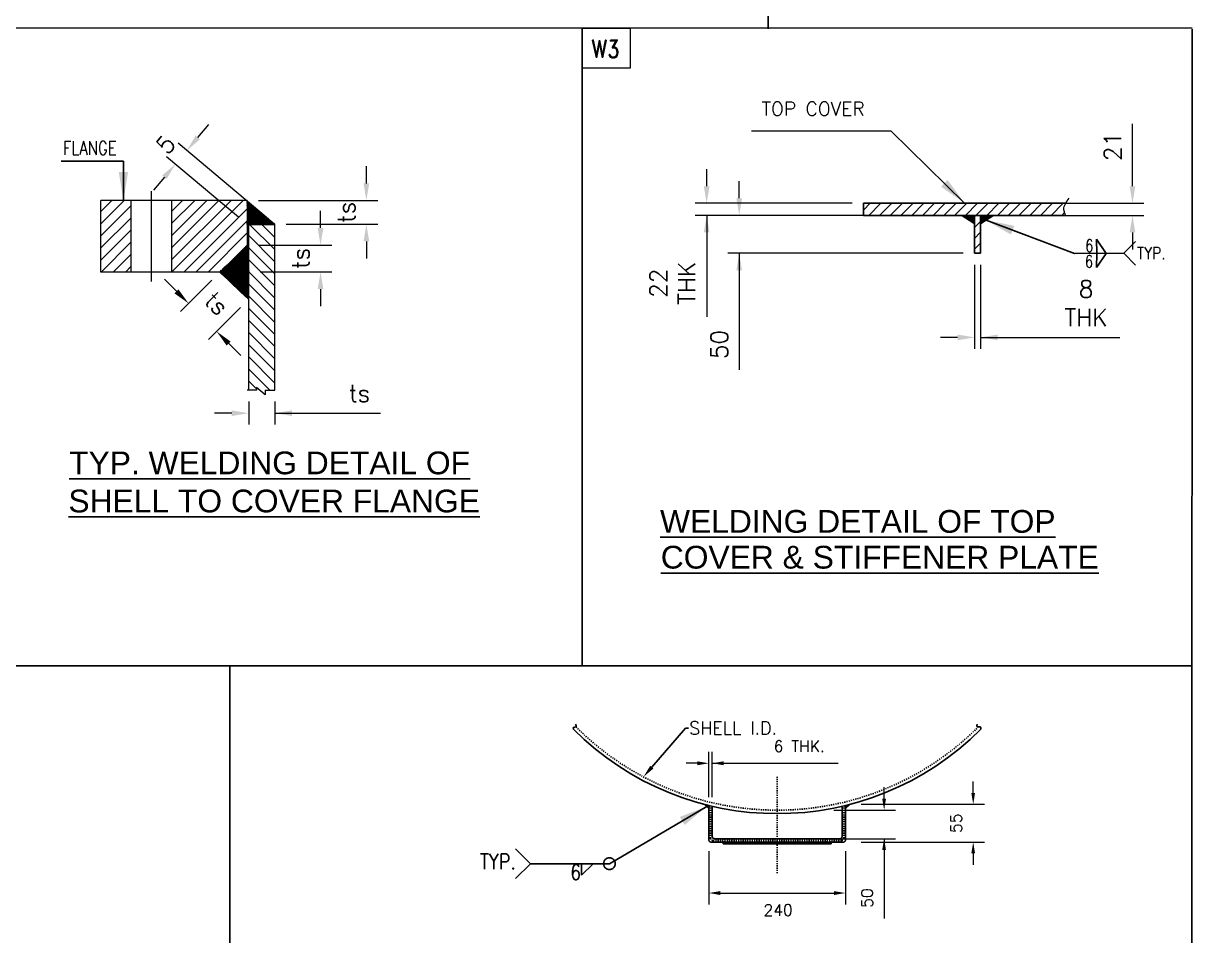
# Model space of a CAD drawing. Header units: inches. Extents: x 26960 to 35074, y -20333 to -19295.
# Drawn here: x 27310.4 to 27413.7, y -19690.4 to -19610.2 of the extents above; entities that cross this region are included whole.
import ezdxf
from ezdxf import colors
from ezdxf.entities.mleader import LeaderData, LeaderLine
from ezdxf.math import Vec2, Vec3

# ---------------------------------------------------------------- set-up
doc = ezdxf.new("R2010")
doc.units = ezdxf.units.IN
doc.header["$LTSCALE"] = 200
doc.header["$MEASUREMENT"] = 0
for name, pattern in [('CENTER', [2, 1.25, -0.25, 0.25, -0.25]), ('CENTER2', [1.125, 0.75, -0.125, 0.125, -0.125]), ('DASHED', [0.75, 0.5, -0.25])]:
    doc.linetypes.add(name, pattern=pattern)
for name, color, linetype, lineweight in [('AM_5', 3, 'Continuous', 15), ('B-OBJ', 7, 'Continuous', 13), ('EQUIPMENT', 4, 'Continuous', 13), ('HAT', 8, 'Continuous', 9), ('OBJECT', 7, 'Continuous', 18)]:
    doc.layers.add(name, color=color, linetype=linetype, lineweight=lineweight)
for name, color, linetype in [('CENTER', 1, 'CENTER'), ('DIM', 1, 'Continuous'), ('DIMENSION', 8, 'Continuous'), ('EQ', 7, 'Continuous'), ('EQPT', 6, 'Continuous'), ('hatch', 120, 'Continuous'), ('text', 3, 'Continuous')]:
    doc.layers.add(name, color=color, linetype=linetype)
doc.styles.add('ARIAL', font='arial.ttf')
doc.styles.add('ROMAND', font='romand.shx', dxfattribs={"width": 0.8})
doc.styles.add('ROMANS', font='romans.shx')
doc.styles.add('RS', font='ROMANS.shx', dxfattribs={"width": 0.8})
doc.styles.get("Standard").update_dxf_attribs({"font": 'romans.shx'})
doc.dimstyles.new('Scale-10', dxfattribs={"dimscale": 0, "dimtxt": 2.5, "dimasz": 2.5, "dimexe": 1, "dimexo": 1, "dimgap": 1, "dimtad": 1, "dimdec": 0, "dimlfac": 10, "dimzin": 13, "dimdsep": 46, "dimtxsty": 'ROMANS', "dimcen": 0, "dimclrd": 256, "dimclre": 256, "dimclrt": 40, "dimadec": 0, "dimazin": 0, "dimtfac": 1, "dimtdec": 0, "dimtofl": 0, "dimtmove": 0, "dimatfit": 3, "dimfxl": 1.25, "dimlwd": -1, "dimlwe": -1, "dimarcsym": 0})
doc.dimstyles.new('VEP-5', dxfattribs={"dimscale": 0, "dimtxt": 2.5, "dimasz": 2.5, "dimexe": 1, "dimexo": 1, "dimgap": 1, "dimtad": 1, "dimdec": 0, "dimlfac": 20, "dimzin": 9, "dimdsep": 46, "dimtxsty": 'ROMANS', "dimcen": 0, "dimclrd": 256, "dimclre": 256, "dimclrt": 40, "dimadec": 0, "dimazin": 0, "dimtfac": 1, "dimtdec": 0, "dimtofl": 0, "dimtmove": 0, "dimatfit": 3, "dimfxl": 1.25, "dimlwd": -1, "dimlwe": -1, "dimarcsym": 0})
doc.dimstyles.new('VEP-8', dxfattribs={"dimscale": 0, "dimtxt": 2.5, "dimasz": 2.5, "dimexe": 1, "dimexo": 1, "dimgap": 1, "dimtad": 1, "dimdec": 0, "dimlfac": 20, "dimzin": 12, "dimdsep": 46, "dimtxsty": 'ROMANS', "dimcen": 0, "dimclrd": 256, "dimclre": 256, "dimclrt": 40, "dimadec": 0, "dimazin": 3, "dimtfac": 1, "dimtdec": 0, "dimtofl": 0, "dimtmove": 0, "dimatfit": 3, "dimfxl": 1, "dimlwd": -1, "dimlwe": -1, "dimarcsym": 0})
pattern_1 = [(314.983000393, (0, -10.1004485), (0.0044207284251, 0.0044181059507), []), (44.983000393, (0, -10.1004485), (-0.0044181059507, 0.0044207284251), [])]
pattern_2 = [(225, (54771.0325, -39248.8058485), (0.0022097086912, -0.0022097086912), []), (315, (54771.0325, -39248.8058485), (0.0022097086912, 0.0022097086912), [])]

# ---------------------------------------------------------------- blocks, each defined once
blk = doc.blocks.new('*D101')
at = {"layer": 'AM_5', "transparency": 16777216}
for p, q in [((27330.15, -19643.45), (27330.15, -19645.48)), ((27332.45, -19643.46), (27332.45, -19645.48)), ((27328.65, -19644.48), (27327.15, -19644.48)), ((27332.45, -19644.48), (27341.73, -19644.48)), ((27333.95, -19644.48), (27335.45, -19644.48))]:
    blk.add_line(p, q, dxfattribs=at)
for points in [[(27328.65, -19644.73), (27328.65, -19644.23), (27330.15, -19644.48)], [(27333.95, -19644.23), (27333.95, -19644.73), (27332.45, -19644.48)]]:
    blk.add_solid(points, dxfattribs=at)
at = {"layer": 'Defpoints', "color": 0, "transparency": 16777216}
for p in [(27330.15, -19642.45), (27332.45, -19642.46), (27332.45, -19644.48)]:
    blk.add_point(p, dxfattribs=at)
at = {"layer": 'AM_5', "color": 40, "transparency": 16777216, "insert": (27339.87, -19642.73), "char_height": 1.5, "attachment_point": 5, "style": 'ROMANS'}
blk.add_mtext('ts', dxfattribs=at)
blk = doc.blocks.new('*D102')
at = {"layer": 'AM_5', "transparency": 16777216}
for p, q in [((27340.49, -19624.27), (27340.49, -19622.77)), ((27331.01, -19625.77), (27341.49, -19625.77)), ((27333.45, -19627.87), (27341.49, -19627.87)), ((27340.49, -19629.37), (27340.49, -19630.87))]:
    blk.add_line(p, q, dxfattribs=at)
for points in [[(27340.24, -19624.27), (27340.74, -19624.27), (27340.49, -19625.77)], [(27340.74, -19629.37), (27340.24, -19629.37), (27340.49, -19627.87)]]:
    blk.add_solid(points, dxfattribs=at)
at = {"layer": 'Defpoints', "color": 0, "transparency": 16777216}
for p in [(27330.01, -19625.77), (27332.45, -19627.87), (27340.49, -19627.87)]:
    blk.add_point(p, dxfattribs=at)
at = {"layer": 'AM_5', "color": 40, "transparency": 16777216, "insert": (27338.74, -19626.82), "char_height": 1.5, "attachment_point": 5, "rotation": 90, "style": 'ROMANS'}
blk.add_mtext('ts', dxfattribs=at)
blk = doc.blocks.new('*D103')
at = {"layer": 'AM_5', "transparency": 16777216}
for p, q in [((27336.46, -19628.19), (27336.46, -19626.69)), ((27331.01, -19629.69), (27337.46, -19629.69)), ((27331.15, -19632.06), (27337.46, -19632.06)), ((27336.46, -19633.56), (27336.46, -19635.06))]:
    blk.add_line(p, q, dxfattribs=at)
for points in [[(27336.21, -19628.19), (27336.71, -19628.19), (27336.46, -19629.69)], [(27336.71, -19633.56), (27336.21, -19633.56), (27336.46, -19632.06)]]:
    blk.add_solid(points, dxfattribs=at)
at = {"layer": 'Defpoints', "color": 0, "transparency": 16777216}
for p in [(27330.01, -19629.69), (27330.15, -19632.06), (27336.46, -19632.06)]:
    blk.add_point(p, dxfattribs=at)
at = {"layer": 'AM_5', "color": 40, "transparency": 16777216, "insert": (27334.71, -19630.87), "char_height": 1.5, "attachment_point": 5, "rotation": 90, "style": 'ROMANS'}
blk.add_mtext('ts', dxfattribs=at)
blk = doc.blocks.new('*D104')
at = {"layer": 'AM_5', "transparency": 16777216}
for p, q in [((27325.67, -19620.23), (27326.64, -19619.08)), ((27331.68, -19627.23), (27323.94, -19620.74)), ((27329.24, -19627.23), (27322.93, -19621.94)), ((27322.74, -19623.73), (27321.77, -19624.88))]:
    blk.add_line(p, q, dxfattribs=at)
for points in [[(27325.48, -19620.07), (27325.86, -19620.39), (27324.71, -19621.38)], [(27322.93, -19623.89), (27322.54, -19623.57), (27323.7, -19622.58)]]:
    blk.add_solid(points, dxfattribs=at)
at = {"layer": 'Defpoints', "color": 0, "transparency": 16777216}
for p in [(27323.7, -19622.58), (27330.01, -19627.87), (27332.45, -19627.87)]:
    blk.add_point(p, dxfattribs=at)
at = {"layer": 'AM_5', "color": 40, "transparency": 16777216, "insert": (27322.86, -19620.86), "char_height": 1.5, "attachment_point": 5, "rotation": 50, "style": 'ROMANS'}
blk.add_mtext('5', dxfattribs=at)
blk = doc.blocks.new('*D105')
at = {"layer": 'AM_5', "transparency": 16777216}
for p, q in [((27323.8, -19633.76), (27322.74, -19632.7)), ((27326.91, -19632.77), (27324.15, -19635.53)), ((27329.44, -19635.18), (27326.62, -19638)), ((27328.39, -19638.35), (27329.45, -19639.41))]:
    blk.add_line(p, q, dxfattribs=at)
for points in [[(27323.62, -19633.94), (27323.97, -19633.59), (27324.86, -19634.82)], [(27328.56, -19638.18), (27328.21, -19638.53), (27327.33, -19637.29)]]:
    blk.add_solid(points, dxfattribs=at)
at = {"layer": 'Defpoints', "color": 0, "transparency": 16777216}
for p in [(27327.62, -19632.06), (27330.15, -19634.47), (27327.33, -19637.29)]:
    blk.add_point(p, dxfattribs=at)
at = {"layer": 'AM_5', "color": 40, "transparency": 16777216, "insert": (27327.33, -19634.82), "char_height": 1.5, "attachment_point": 5, "rotation": 315, "style": 'ROMANS'}
blk.add_mtext('ts', dxfattribs=at)
blk = doc.blocks.new('*D106')
at = {"layer": 'AM_5', "transparency": 16777216}
for p, q in [((27370.4, -19624.52), (27370.4, -19623.02)), ((27383.18, -19626.02), (27369.4, -19626.02)), ((27383.18, -19627.08), (27369.4, -19627.08)), ((27370.4, -19627.08), (27370.4, -19636.01)), ((27370.4, -19628.58), (27370.4, -19630.08))]:
    blk.add_line(p, q, dxfattribs=at)
for points in [[(27370.15, -19624.52), (27370.65, -19624.52), (27370.4, -19626.02)], [(27370.65, -19628.58), (27370.15, -19628.58), (27370.4, -19627.08)]]:
    blk.add_solid(points, dxfattribs=at)
at = {"layer": 'Defpoints', "color": 0, "transparency": 16777216}
for p in [(27370.4, -19626.02), (27384.18, -19626.02), (27384.18, -19627.08)]:
    blk.add_point(p, dxfattribs=at)
at = {"layer": 'AM_5', "color": 40, "transparency": 16777216, "insert": (27367.4, -19633.05), "char_height": 1.5, "attachment_point": 5, "rotation": 90, "style": 'ROMANS'}
blk.add_mtext('22\\PTHK', dxfattribs=at)
blk = doc.blocks.new('*D107')
at = {"layer": 'AM_5', "transparency": 16777216}
for p, q in [((27393.95, -19631.42), (27393.95, -19638.81)), ((27394.48, -19631.42), (27394.48, -19638.81)), ((27392.45, -19637.81), (27390.95, -19637.81)), ((27394.48, -19637.81), (27406.72, -19637.81)), ((27395.98, -19637.81), (27397.48, -19637.81))]:
    blk.add_line(p, q, dxfattribs=at)
for points in [[(27392.45, -19638.06), (27392.45, -19637.56), (27393.95, -19637.81)], [(27395.98, -19637.56), (27395.98, -19638.06), (27394.48, -19637.81)]]:
    blk.add_solid(points, dxfattribs=at)
at = {"layer": 'Defpoints', "color": 0, "transparency": 16777216}
for p in [(27393.95, -19630.42), (27394.48, -19630.42), (27393.95, -19637.81)]:
    blk.add_point(p, dxfattribs=at)
at = {"layer": 'AM_5', "color": 40, "transparency": 16777216, "insert": (27403.75, -19634.81), "char_height": 1.5, "attachment_point": 5, "style": 'ROMANS'}
blk.add_mtext('8\\PTHK', dxfattribs=at)
blk = doc.blocks.new('*D108')
at = {"layer": 'AM_5', "transparency": 16777216}
for p, q in [((27373.26, -19625.58), (27373.26, -19624.08)), ((27392.95, -19627.08), (27372.26, -19627.08)), ((27392.95, -19630.42), (27372.26, -19630.42)), ((27373.26, -19630.42), (27373.26, -19640.65)), ((27373.26, -19631.92), (27373.26, -19633.42))]:
    blk.add_line(p, q, dxfattribs=at)
for points in [[(27373.01, -19625.58), (27373.51, -19625.58), (27373.26, -19627.08)], [(27373.51, -19631.92), (27373.01, -19631.92), (27373.26, -19630.42)]]:
    blk.add_solid(points, dxfattribs=at)
at = {"layer": 'Defpoints', "color": 0, "transparency": 16777216}
for p in [(27373.26, -19627.08), (27393.95, -19627.08), (27393.95, -19630.42)]:
    blk.add_point(p, dxfattribs=at)
at = {"layer": 'AM_5', "color": 40, "transparency": 16777216, "insert": (27371.51, -19638.44), "char_height": 1.5, "attachment_point": 5, "rotation": 90, "style": 'ROMANS'}
blk.add_mtext('50', dxfattribs=at)
blk = doc.blocks.new('*D200')
at = {"layer": 'AM_5', "transparency": 16777216}
for p, q in [((27370.59, -19683), (27370.59, -19687.67)), ((27382.6, -19683), (27382.6, -19687.67)), ((27371.59, -19686.67), (27381.6, -19686.67))]:
    blk.add_line(p, q, dxfattribs=at)
for points in [[(27371.59, -19686.5), (27371.59, -19686.84), (27370.59, -19686.67)], [(27381.6, -19686.84), (27381.6, -19686.5), (27382.6, -19686.67)]]:
    blk.add_solid(points, dxfattribs=at)
at = {"layer": 'Defpoints', "color": 0, "transparency": 16777216}
for p in [(27370.59, -19682), (27382.6, -19682), (27382.6, -19686.67)]:
    blk.add_point(p, dxfattribs=at)
at = {"layer": 'AM_5', "color": 40, "transparency": 16777216, "insert": (27376.68, -19688.17), "char_height": 1, "attachment_point": 5, "style": 'ROMANS'}
blk.add_mtext('240', dxfattribs=at)
blk = doc.blocks.new('*D201')
at = {"layer": 'AM_5', "transparency": 16777216}
for p, q in [((27386, -19678.37), (27386, -19677.37)), ((27381.59, -19679.37), (27387, -19679.37)), ((27381.59, -19681.89), (27387, -19681.89)), ((27386, -19681.89), (27386, -19688.92)), ((27386, -19682.89), (27386, -19683.89))]:
    blk.add_line(p, q, dxfattribs=at)
for points in [[(27385.83, -19678.37), (27386.16, -19678.37), (27386, -19679.37)], [(27386.16, -19682.89), (27385.83, -19682.89), (27386, -19681.89)]]:
    blk.add_solid(points, dxfattribs=at)
at = {"layer": 'Defpoints', "color": 0, "transparency": 16777216}
for p in [(27380.59, -19679.37), (27386, -19679.37), (27380.59, -19681.89)]:
    blk.add_point(p, dxfattribs=at)
at = {"layer": 'AM_5', "color": 40, "transparency": 16777216, "insert": (27384.5, -19687.11), "char_height": 1, "attachment_point": 5, "rotation": 90, "style": 'ROMANS'}
blk.add_mtext('50', dxfattribs=at)
blk = doc.blocks.new('*D202')
at = {"layer": 'AM_5', "transparency": 16777216}
for p, q in [((27393.83, -19677.87), (27393.83, -19676.87)), ((27383.98, -19678.87), (27394.83, -19678.87)), ((27383.98, -19682.19), (27394.83, -19682.19)), ((27393.83, -19683.19), (27393.83, -19684.19))]:
    blk.add_line(p, q, dxfattribs=at)
for points in [[(27393.66, -19677.87), (27393.99, -19677.87), (27393.83, -19678.87)], [(27393.99, -19683.19), (27393.66, -19683.19), (27393.83, -19682.19)]]:
    blk.add_solid(points, dxfattribs=at)
at = {"layer": 'Defpoints', "color": 0, "transparency": 16777216}
for p in [(27382.98, -19678.87), (27393.83, -19678.87), (27382.98, -19682.19)]:
    blk.add_point(p, dxfattribs=at)
at = {"layer": 'AM_5', "color": 40, "transparency": 16777216, "insert": (27392.33, -19680.53), "char_height": 1, "attachment_point": 5, "rotation": 90, "style": 'ROMANS'}
blk.add_mtext('55', dxfattribs=at)
blk = doc.blocks.new('*D203')
at = {"layer": 'AM_5', "transparency": 16777216}
for p, q in [((27370.59, -19678.25), (27370.59, -19674.26)), ((27370.89, -19678.25), (27370.89, -19674.26)), ((27369.59, -19675.26), (27368.59, -19675.26)), ((27370.89, -19675.26), (27381.97, -19675.26)), ((27371.89, -19675.26), (27372.89, -19675.26))]:
    blk.add_line(p, q, dxfattribs=at)
for points in [[(27369.59, -19675.43), (27369.59, -19675.09), (27370.59, -19675.26)], [(27371.89, -19675.09), (27371.89, -19675.43), (27370.89, -19675.26)]]:
    blk.add_solid(points, dxfattribs=at)
at = {"layer": 'Defpoints', "color": 0, "transparency": 16777216}
for p in [(27370.89, -19675.26), (27370.59, -19679.25), (27370.89, -19679.25)]:
    blk.add_point(p, dxfattribs=at)
at = {"layer": 'AM_5', "color": 40, "transparency": 16777216, "insert": (27378.54, -19673.76), "char_height": 1, "attachment_point": 5, "style": 'ROMANS'}
blk.add_mtext('6 THK.', dxfattribs=at)
blk = doc.blocks.new('*D256')
at = {"layer": 'AM_5', "transparency": 16777216}
for p, q in [((27407.83, -19624.52), (27407.83, -19619.02)), ((27400.93, -19626.02), (27408.83, -19626.02)), ((27400.93, -19627.08), (27408.83, -19627.08)), ((27407.83, -19628.58), (27407.83, -19630.08))]:
    blk.add_line(p, q, dxfattribs=at)
for points in [[(27407.58, -19624.52), (27408.08, -19624.52), (27407.83, -19626.02)], [(27408.08, -19628.58), (27407.58, -19628.58), (27407.83, -19627.08)]]:
    blk.add_solid(points, dxfattribs=at)
at = {"layer": 'Defpoints', "color": 0, "transparency": 16777216}
for p in [(27399.93, -19626.02), (27407.83, -19626.02), (27399.93, -19627.08)]:
    blk.add_point(p, dxfattribs=at)
at = {"layer": 'AM_5', "color": 40, "transparency": 16777216, "insert": (27406.08, -19621.02), "char_height": 1.5, "attachment_point": 5, "rotation": 90, "style": 'ROMANS'}
blk.add_mtext('21', dxfattribs=at)

msp = doc.modelspace()

# ---------------------------------------------------------------- hatches: boundary and pattern name
at = {"linetype": 'DASHED'}
h = msp.add_hatch(dxfattribs=at)
h.set_pattern_fill('ANSI37', color=5, scale=0.025)
h.set_pattern_definition([(45, (0, -10.1004485), (-0.0022097086912, 0.0022097086912), []), (135, (0, -10.1004485), (-0.0022097086912, -0.0022097086912), [])])
h.paths.add_polyline_path([(27330.00777, -19625.859), (27330.00777, -19627.87392), (27332.44558, -19627.85749)])
h = msp.add_hatch(dxfattribs=at)
h.set_pattern_fill('ANSI31', color=256, scale=5.333333, angle=180)
h.set_pattern_definition([(225, (25543.55384, -20722.41804), (0.47140452, -0.47140452), [])])
h.paths.add_polyline_path([(27393.94529, -19630.41585), (27394.47862, -19630.41585), (27394.47862, -19627.08252), (27393.94529, -19627.08252)])
h.paths.add_polyline_path([(27384.42831, -19635.79085), (27384.42831, -19641.49324), (27380.67831, -19641.49324), (27380.67831, -19635.79085)], flags=9)
edge = h.paths.add_edge_path()
edge.add_line((27384.17864, -19626.01585), (27384.17864, -19627.08252))
edge.add_line((27384.17864, -19627.08252), (27401.95585, -19627.08252))
edge.add_spline(control_points=[(27401.95585, -19627.08252), (27401.90071, -19626.94974), (27401.7973, -19626.66596), (27401.76745, -19626.38018), (27401.96657, -19626.01585)], knot_values=[0, 0, 0, 0, 6.200703623, 13.177195569, 13.177195569, 13.177195569, 13.177195569], degree=3, periodic=0)
edge.add_line((27401.96657, -19626.01585), (27384.17864, -19626.01585))
h = msp.add_hatch(dxfattribs=at)
h.set_pattern_fill('ANSI37', color=5, scale=0.025, angle=180)
h.set_pattern_definition(pattern_2)
h.paths.add_polyline_path([(27393.94529, -19627.8285), (27393.94529, -19627.08252), (27392.80258, -19627.08252)])
h = msp.add_hatch(dxfattribs=at)
h.set_pattern_fill('ANSI37', color=5, scale=0.025, angle=180)
h.set_pattern_definition(pattern_2)
h.paths.add_polyline_path([(27394.47862, -19627.8285), (27394.47862, -19627.08252), (27395.62133, -19627.08252)])
at = {"layer": 'DIMENSION', "linetype": 'DASHED', "ltscale": 80}
h = msp.add_hatch(dxfattribs=at)
h.set_pattern_fill('ANSI37', color=5, scale=0.05, angle=269.9830004)
h.set_pattern_definition(pattern_1)
h.paths.add_polyline_path([(27330.14718, -19632.06263), (27327.59329, -19632.06263), (27330.14718, -19629.64816)])
h = msp.add_hatch(dxfattribs=at)
h.set_pattern_fill('ANSI37', color=5, scale=0.05, angle=269.9830004)
h.set_pattern_definition(pattern_1)
h.paths.add_polyline_path([(27330.14718, -19632.06263), (27327.59329, -19632.06263), (27330.14718, -19634.4771)])
at = {"layer": 'DIMENSION', "linetype": 'DASHED'}
h = msp.add_hatch(dxfattribs=at)
h.set_pattern_fill('ANSI37', color=5, scale=0.050033)
h.set_pattern_definition([(45, (102237.4359876, 8571.8018886), (-0.00442236366067, 0.00442236366067), []), (135, (102237.4359876, 8571.8018886), (-0.00442236366067, -0.00442236366067), [])])
h.paths.add_polyline_path([(27370.21594, -19678.87264), (27370.59368, -19679.25038), (27370.59368, -19678.96794, -0.003847112)])
h.paths.add_polyline_path([(27382.60168, -19679.25038), (27382.97943, -19678.87264, -0.003847122), (27382.60168, -19678.96794)])
at = {"layer": 'HAT', "lineweight": 15}
h = msp.add_hatch(dxfattribs=at)
h.set_pattern_fill('ANSI31', color=256, scale=6.036124, style=0)
h.set_pattern_definition([(45, (21637.14115, -23848.1035), (-0.53352302, 0.53352302), [])])
h.paths.add_polyline_path([(27319.78003, -19625.76686), (27317.14965, -19625.76686), (27317.14965, -19632.06263), (27319.03226, -19632.06263), (27319.78003, -19632.06263)])
h = msp.add_hatch(dxfattribs=at)
h.set_pattern_fill('ANSI31', color=256, scale=6.036124, style=0)
h.set_pattern_definition([(45, (24093.34305, -22624.1401), (-0.53352302, 0.53352302), [])])
h.paths.add_polyline_path([(27330.00777, -19625.76686), (27323.36563, -19625.76686), (27323.36563, -19632.06263), (27330.00777, -19632.06263)])
h = msp.add_hatch(dxfattribs=at)
h.set_pattern_fill('ANSI31', color=256, scale=6.036184, angle=90, style=0)
h.set_pattern_definition([(135, (27286.6824, -19619.5392), (-0.533528, -0.533528), [])])
h.paths.add_polyline_path([(27330.14718, -19627.87392), (27330.14718, -19642.45759), (27330.82043, -19642.45759), (27330.82043, -19642.21575), (27331.60207, -19642.86471), (27331.60207, -19642.45759), (27332.44558, -19642.45759), (27332.44558, -19627.87392)])

# ---------------------------------------------------------------- linework, layer by layer
at = {"color": 7, "linetype": 'DASHED'}
for p, q in [((27401.96657, -19626.01585), (27384.17864, -19626.01585)), ((27384.17864, -19626.01585), (27384.17864, -19627.08252)), ((27384.17864, -19627.08252), (27401.95585, -19627.08252)), ((27393.94529, -19630.41585), (27393.94529, -19627.08252)), ((27393.94529, -19627.08252), (27394.47862, -19627.08252)), ((27394.47862, -19627.08252), (27394.47862, -19630.41585)), ((27404.6718, -19629.17183), (27405.49969, -19630.42094)), ((27404.6718, -19629.17183), (27404.68295, -19630.42301)), ((27394.47862, -19630.41585), (27393.94529, -19630.41585)), ((27404.6718, -19631.67418), (27405.49969, -19630.42094)), ((27404.6718, -19631.67418), (27404.68295, -19630.42301))]:
    msp.add_line(p, q, dxfattribs=at)
at = {"color": 32, "lineweight": 15}
msp.add_lwpolyline([(27359.45995, -19610.61124), (27363.68839, -19610.61124), (27363.68839, -19614.13412), (27359.45995, -19614.13412)], close=True, dxfattribs=at)
at = {"layer": 'CENTER', "linetype": 'CENTER', "ltscale": 0.0001}
for p, q in [((27376.59768, -19684.93197), (27376.59768, -19676.45888)), ((27370.74378, -19681.85139), (27370.74378, -19678.96794)), ((27382.45158, -19681.85139), (27382.45158, -19678.96794)), ((27382.26148, -19682.04149), (27370.93389, -19682.04149))]:
    msp.add_line(p, q, dxfattribs=at)
for centre, start, end in [((27370.93389, -19681.85139), 180, 270), ((27382.26148, -19681.85139), 270, 0)]:
    msp.add_arc(centre, 0.1901, start, end, dxfattribs=at)
at = {"layer": 'DIMENSION'}
for p, q in [((27375.81865, -19472.18417), (27375.81865, -19610.67201)), ((26991.25677, -19610.46234), (27413.06553, -19610.63292)), ((27359.45995, -19610.60415), (27359.45995, -19666.68635)), ((27413.0386, -19759.02049), (27413.0655, -19610.69496)), ((27413.05534, -19666.68635), (27194.76234, -19666.68635)), ((27328.4919, -19759.02049), (27328.4919, -19666.68635))]:
    msp.add_line(p, q, dxfattribs=at)
at = {"layer": 'DIMENSION', "color": 0, "linetype": 'DASHED', "ltscale": 10}
for p, q in [((27370.59368, -19679.25038), (27370.21594, -19678.87264)), ((27382.60168, -19679.25038), (27382.97943, -19678.87264))]:
    msp.add_line(p, q, dxfattribs=at)
at = {"layer": 'DIMENSION', "color": 150, "linetype": 'DASHED', "ltscale": 10}
for p, q in [((27370.59368, -19682.00172), (27370.59368, -19678.96794)), ((27370.89388, -19681.70129), (27370.89388, -19679.03929)), ((27382.30148, -19681.70129), (27382.30148, -19679.03929)), ((27382.60168, -19682.00172), (27382.60168, -19678.96794)), ((27382.41181, -19682.19159), (27370.78356, -19682.19159)), ((27382.11138, -19681.89139), (27371.08399, -19681.89139))]:
    msp.add_line(p, q, dxfattribs=at)
at = {"layer": 'DIMENSION', "color": 2, "linetype": 'DASHED', "ltscale": 10}
for p, q in [((27371.84402, -19682.34169), (27371.84402, -19682.19159)), ((27381.35135, -19682.34169), (27381.35135, -19682.19159)), ((27381.35135, -19682.34169), (27371.84402, -19682.34169))]:
    msp.add_line(p, q, dxfattribs=at)
at = {"layer": 'DIMENSION', "color": 6, "linetype": 'DASHED', "ltscale": 1e-05}
for p, q in [((27371.96839, -19682.19813), (27371.96839, -19681.89139)), ((27372.22069, -19682.198), (27372.22069, -19681.89139)), ((27380.97468, -19682.198), (27380.97468, -19681.89139)), ((27381.22698, -19682.19813), (27381.22698, -19681.89139))]:
    msp.add_line(p, q, dxfattribs=at)
at = {"layer": 'DIMENSION', "color": 6, "linetype": 'DASHED'}
for p, q in [((27371.96839, -19682.19813), (27371.96839, -19682.26997)), ((27372.22069, -19682.198), (27372.22069, -19682.26985)), ((27380.97468, -19682.198), (27380.97468, -19682.26985)), ((27381.22698, -19682.19813), (27381.22698, -19682.26997)), ((27371.96839, -19682.26997), (27371.92049, -19682.34182)), ((27372.22069, -19682.26985), (27371.96839, -19682.26985)), ((27372.22069, -19682.26985), (27372.26859, -19682.34169)), ((27380.97468, -19682.26985), (27380.92678, -19682.34169)), ((27380.97468, -19682.26985), (27381.22698, -19682.26985)), ((27381.22698, -19682.26997), (27381.27488, -19682.34182))]:
    msp.add_line(p, q, dxfattribs=at)
at = {"layer": 'DIMENSION', "color": 7, "linetype": 'DASHED'}
for p, q in [((27354.90824, -19684.08869), (27361.85418, -19684.08869)), ((27359.40379, -19685.11127), (27360.42637, -19684.08869)), ((27359.40379, -19684.08869), (27359.40379, -19685.11127))]:
    msp.add_line(p, q, dxfattribs=at)
at = {"layer": 'DIMENSION', "color": 0, "linetype": 'DASHED'}
msp.add_circle((27361.85418, -19684.08869), 0.51239, dxfattribs=at)
msp.add_arc((27376.59768, -19654.37331), 25.31687, 225.0000061, 315, dxfattribs=at)
at = {"layer": 'DIMENSION', "linetype": 'DASHED', "ltscale": 0.0001}
msp.add_arc((27376.5945, -19654.37013, 1.91524), 25.01667, 225.0103195, 315, dxfattribs=at)
at = {"layer": 'DIMENSION', "color": 150, "linetype": 'DASHED', "ltscale": 10}
for centre, radius, start, end in [((27370.78356, -19682.00172), 0.18988, 180, 270), ((27371.08399, -19681.70129), 0.1901, 180, 270), ((27382.11138, -19681.70129), 0.1901, 270, 0), ((27382.41181, -19682.00172), 0.18988, 270, 0)]:
    msp.add_arc(centre, radius, start, end, dxfattribs=at)
at = {"layer": 'DIMENSION'}
for points in [[(27358.69596, -19672.27504), (27358.69457, -19672.10652), (27358.91689, -19672.06367), (27358.86182, -19671.81265)], [(27394.49941, -19672.27504), (27394.47855, -19672.07436), (27394.16646, -19672.02997), (27394.17265, -19671.81796)]]:
    msp.add_spline(points, degree=3, dxfattribs=at)
at = {"layer": 'EQ', "lineweight": 15}
for p, q in [((27330.00777, -19625.76686, -0.03271), (27317.14965, -19625.76686, -0.03271)), ((27317.14965, -19632.06263, -0.03271), (27317.14965, -19625.76686, -0.03271)), ((27319.78003, -19625.76686, -0.03271), (27319.78003, -19632.06263, -0.03271)), ((27323.36563, -19625.76686, -0.03271), (27323.36563, -19632.06263, -0.03271)), ((27330.00777, -19625.76686, -0.03271), (27330.00777, -19629.68584, -0.03271)), ((27330.00777, -19627.87392, -0.03271), (27332.44558, -19627.87392, -0.03271)), ((27330.14718, -19642.45759, -0.03271), (27330.14718, -19627.87392, -0.03271)), ((27332.44558, -19642.45759, -0.03271), (27332.44558, -19627.85749, -0.03271)), ((27319.03226, -19632.06263, -0.03271), (27317.14965, -19632.06263, -0.03271)), ((27330.14718, -19632.06263, -0.03271), (27319.03226, -19632.06263, -0.03271))]:
    msp.add_line(p, q, dxfattribs=at)
at = {"layer": 'EQUIPMENT', "color": 8, "lineweight": 15, "ltscale": 75}
for p, q in [((27408.09239, -19629.37217), (27407.05585, -19630.41395)), ((27408.09763, -19631.45049), (27407.05585, -19630.41395)), ((27353.60719, -19682.78763), (27354.90824, -19684.08869)), ((27353.60719, -19685.38974), (27354.90824, -19684.08869))]:
    msp.add_line(p, q, dxfattribs=at)
at = {"layer": 'hatch', "lineweight": 15, "ltscale": 0.01}
for p, q in [((27330.00777, -19625.955, -0.03881), (27331.59143, -19627.17669, -0.03271)), ((27330.82043, -19642.45759, -0.03271), (27330.00777, -19642.45759, -0.03271)), ((27331.60207, -19642.86471, -0.03271), (27330.82043, -19642.21575, -0.03271)), ((27330.82043, -19642.21575, -0.03271), (27330.82043, -19642.45759, -0.03271)), ((27331.60207, -19642.45759, -0.03271), (27332.44558, -19642.45759, -0.03271)), ((27331.60207, -19642.45759, -0.03271), (27331.60207, -19642.86471, -0.03271))]:
    msp.add_line(p, q, dxfattribs=at)
msp.add_open_spline([(27401.95585, -19627.08252, 0.06766), (27401.90071, -19626.94974, 0.06766), (27401.77854, -19626.61449, 0.06766), (27401.75905, -19626.27646, 0.06766), (27402.25464, -19625.55796, 0.06766)], degree=3, knots=[46.085604996, 46.085604996, 46.085604996, 46.085604996, 52.286308619, 61.65248301, 61.65248301, 61.65248301, 61.65248301], dxfattribs=at)
at = {"layer": 'OBJECT', "color": 1, "linetype": 'CENTER2', "lineweight": 15, "ltscale": 5}
msp.add_line((27321.57283, -19624.94578, -0.03271), (27321.57283, -19632.88371, -0.03271), dxfattribs=at)

# ---------------------------------------------------------------- texts
at = {"layer": 'EQPT', "style": 'ARIAL'}
for s, p in [('%%UTYP. WELDING DETAIL OF', (27314.36229, -19649.84711, -0.02747)), ('%%USHELL TO COVER FLANGE', (27314.29886, -19653.1979, -0.02747)), ('%%UWELDING DETAIL OF TOP', (27366.29915, -19654.99026, 0.00238)), ('%%UCOVER & STIFFENER PLATE', (27366.36647, -19658.13955, 0.00238))]:
    msp.add_text(s, height=2, dxfattribs=at).set_placement(p)
at = {"layer": 'OBJECT', "color": 3, "lineweight": 15, "style": 'RS'}
msp.add_text('TOP COVER', height=1.2, dxfattribs=at).set_placement((27375.23201, -19618.31175, -1.02813))
for s, height, width, p in [('FLANGE', 1.2, 0.8, (27313.80861, -19621.76208, -0.03271)), ('TYP.', 1.066667, 0.85, (27408.2228, -19630.94244)), ('TYP.', 1.33549, 0.85, (27350.47969, -19684.5714))]:
    msp.add_text(s, height=height, dxfattribs=dict(at, width=width)).set_placement(p)
for insert, char_height, width, attachment_point in [((27404.39625, -19629.21333), 1.06667, 0.8897063, 3), ((27404.37223, -19630.59931), 1.06667, 0.8897063, 3), ((27358.42706, -19684.16731), 1.33549, 1.1139315, 1)]:
    msp.add_mtext('6', dxfattribs=dict(at, insert=insert, char_height=char_height, width=width, attachment_point=attachment_point))
at = {"layer": 'text', "color": 64, "lineweight": 15, "insert": (27361.51269, -19612.45101), "char_height": 1.5747, "attachment_point": 5, "style": 'ROMAND'}
msp.add_mtext('\\A1;W3', dxfattribs=at)

# ---------------------------------------------------------------- dimensions: what is measured, and where the dimension line sits
at = {"layer": 'AM_5'}
for base, p1, p2, angle, text, override, picture, middle in [((27323.69993, -19622.58046, -0.017), (27332.44644, -19627.87389, -0.03271), (27330.00842, -19627.87392, -0.03271), 50, '5', {"dimscale": 1, "dimtxt": 1.5, "dimasz": 1.5}, '*D104', (27324.2036, -19621.98021, -0.017)), ((27340.4904, -19627.87392, -0.017), (27330.00777, -19625.76686, -0.03271), (27332.44558, -19627.87392, -0.03271), 90, 'ts', {"dimscale": 1, "dimtxt": 1.5, "dimasz": 1.5}, '*D102', (27340.4904, -19626.82039, -0.017)), ((27370.40368, -19626.01585), (27384.17864, -19627.08252), (27384.17864, -19626.01585), 270, '22\\PTHK', {"dimscale": 1, "dimtxt": 1.5, "dimasz": 1.5, "dimtxsty": 'ROMANS', "dimtfill": 0}, '*D106', (27370.40368, -19633.04681)), ((27373.2617, -19627.08252), (27393.94529, -19630.41585), (27393.94529, -19627.08252), 270, '50', {"dimscale": 1, "dimtxt": 1.5, "dimasz": 1.5, "dimtxsty": 'ROMANS', "dimtfill": 0}, '*D108', (27373.2617, -19638.43966)), ((27336.46052, -19632.06263, -0.017), (27330.00777, -19629.68584, -0.03271), (27330.14718, -19632.06263, -0.03271), 90, 'ts', {"dimscale": 1, "dimtxt": 1.5, "dimasz": 1.5}, '*D103', (27336.46052, -19630.87424, -0.017)), ((27393.94529, -19637.80532, -1.02813), (27394.47862, -19630.41585), (27393.94529, -19630.41585), 180, '8\\PTHK', {"dimscale": 1, "dimtxt": 1.5, "dimasz": 1.5, "dimtxsty": 'ROMANS', "dimtfill": 0}, '*D107', (27403.75243, -19637.80532, -1.02813)), ((27327.32678, -19637.29232, -0.03271), (27327.62052, -19632.06263, -0.03271), (27330.14718, -19634.47192, -0.03271), 135, 'ts', {"dimscale": 1, "dimtxt": 1.5, "dimasz": 1.5}, '*D105', (27326.09279, -19636.05834, -0.03271)), ((27393.82669, -19678.87264), (27382.97943, -19682.19159), (27382.97943, -19678.87264), 90, '55', {"dimscale": 1, "dimtxt": 1, "dimasz": 1}, '*D202', (27393.82669, -19680.53212))]:
    dim = msp.add_linear_dim(base=base, p1=p1, p2=p2, angle=angle, text=text, dimstyle='VEP-5', override=override, dxfattribs=at)
    dim.commit()
    dim.dimension.update_dxf_attribs({"geometry": picture, "text_midpoint": middle, "dimtype": 160})
dim = msp.add_linear_dim(base=(27407.8319, -19626.01585), p1=(27399.9267, -19627.08252), p2=(27399.9267, -19626.01585), angle=90, dimstyle='VEP-5', override={"dimscale": 1, "dimtxt": 1.5, "dimasz": 1.5}, dxfattribs=at)
dim.commit()
dim.dimension.update_dxf_attribs({"geometry": '*D256', "text_midpoint": (27406.0819, -19621.01585)})
for base, p1, p2, text, override, picture, middle in [((27332.44558, -19644.47795, -0.03271), (27330.14718, -19642.44565, -0.03271), (27332.44558, -19642.45759, -0.03271), 'ts', {"dimscale": 1, "dimtxt": 1.5, "dimasz": 1.5}, '*D101', (27339.87415, -19644.47795, -0.03271)), ((27370.89388, -19675.26162), (27370.59368, -19679.25038), (27370.89388, -19679.25038), '<> THK.', {"dimscale": 1, "dimtxt": 1, "dimasz": 1}, '*D203', (27378.53674, -19675.26162))]:
    dim = msp.add_linear_dim(base=base, p1=p1, p2=p2, text=text, dimstyle='VEP-5', override=override, dxfattribs=at)
    dim.commit()
    dim.dimension.update_dxf_attribs({"geometry": picture, "text_midpoint": middle, "dimtype": 160})
dim = msp.add_linear_dim(base=(27385.99808, -19679.37292), p1=(27380.59309, -19681.89139), p2=(27380.59309, -19679.37292), angle=90, dimstyle='VEP-5', override={"dimscale": 1, "dimtxt": 1, "dimasz": 1}, dxfattribs=at)
dim.commit()
dim.dimension.update_dxf_attribs({"geometry": '*D201', "text_midpoint": (27385.99808, -19687.10568), "dimtype": 160})
dim = msp.add_linear_dim(base=(27382.60168, -19686.66846), p1=(27370.59368, -19682.00172), p2=(27382.60168, -19682.00172), dimstyle='VEP-5', override={"dimscale": 1, "dimtxt": 1, "dimasz": 1, "dimtad": 2}, dxfattribs=at)
dim.commit()
dim.dimension.update_dxf_attribs({"geometry": '*D200', "text_midpoint": (27376.68211, -19686.66846), "dimtype": 160})

# ---------------------------------------------------------------- leaders
msp.add_leader([(27394.9519, -19627.50645), (27402.72273, -19630.42488), (27407.05585, -19630.41395)], dimstyle='VEP-8', override={"dimscale": 1})
at = {"layer": 'B-OBJ', "color": 8}
msp.add_leader([(27393.0726, -19626.01585), (27386.6072, -19619.67345), (27374.3464, -19619.67345)], dimstyle='Scale-10', override={"dimscale": 1, "dimtad": 0}, dxfattribs=at)
at = {"layer": 'DIM', "lineweight": 15, "ltscale": 0.8}
msp.add_leader([(27319.13285, -19625.76686, -0.03271), (27319.13285, -19622.32114, -0.03271), (27313.66267, -19622.32114, -0.03271)], dimstyle='VEP-8', override={"dimscale": 1, "dimadec": 0}, dxfattribs=at)
at = {"layer": 'DIMENSION'}
msp.add_leader([(27370.40481, -19679.06151), (27361.85418, -19684.08869), (27354.90824, -19684.08869)], dimstyle='VEP-8', override={"dimscale": 1}, dxfattribs=at)
at = {"layer": 'DIMENSION', "color": 3}
ml = msp.add_multileader_mtext('Standard', dxfattribs=at)
ml.set_content('SHELL I.D.', color=3)
ml.set_leader_properties()
ml.build(insert=Vec2(0, 0))
ml.multileader.update_dxf_attribs({"dogleg_length": 0.018, "arrow_head_size": 1.12575})
ctx = ml.context
ctx.base_point, ctx.char_height, ctx.arrow_head_size, ctx.landing_gap_size, ctx.plane_origin = Vec3(27368.798, -19672.1637, 1.91524), 1.12575, 1.12575, 0.06755, Vec3(102584.27763, 8531.2535, 1.91524)
notes = []
notes.append((ctx, [(0, (1, 1, 0), (27368.52782, -19672.1637, 1.91524), (1, 0), 0.27018, [(0, [(27364.84549, -19676.45619, 1.91524)], 0, [])])]))
ctx.mtext.insert, ctx.mtext.width = Vec3(27368.86554, -19671.60082, 1.91524), 332.3176987
for ctx, leaders in notes:
    for number, flags, end, landing, length, lines in leaders:
        leader = LeaderData()
        leader.index, (leader.has_last_leader_line, leader.has_dogleg_vector, leader.attachment_direction) = number, flags
        leader.last_leader_point, leader.dogleg_vector, leader.dogleg_length = Vec3(end), Vec3(landing), length
        for number, points, colour, breaks in lines:
            line = LeaderLine()
            line.index, line.vertices, line.color, line.breaks = number, Vec3.list(points), colors.encode_raw_color(colour), breaks
            leader.lines.append(line)
        ctx.leaders.append(leader)

doc.saveas('drawing.dxf')
